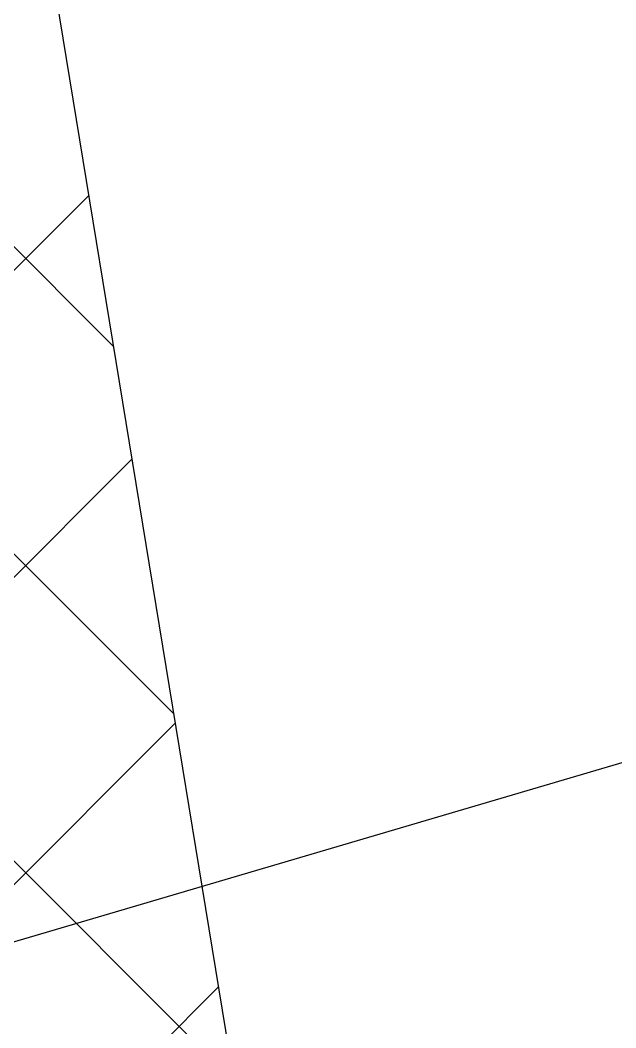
# Model space of a CAD drawing. Header units: metres. Extents: x 267365 to 277461, y 2088854 to 2108025.
# Drawn here: x 272918.6 to 272953.5, y 2094572.8 to 2094631.7 of the extents above; entities that cross this region are included whole.
import ezdxf

# ---------------------------------------------------------------- set-up
doc = ezdxf.new("R2010")
doc.units = ezdxf.units.M
doc.layers.add('PORT', color=5, linetype='Continuous')
doc.layers.add('village', color=3, linetype='Continuous')

msp = doc.modelspace()

# ---------------------------------------------------------------- linework, layer by layer
at = {"layer": 'PORT'}
msp.add_line((272798.648, 2095377.227), (272965.493, 2094360.393), dxfattribs=at)
at = {"layer": 'PORT', "linetype": 'Continuous'}
for p, q in [((272924.1, 2094612.663), (272775.398, 2094761.366)), ((272927.625, 2094591.177), (272778.633, 2094740.17)), ((272931.151, 2094569.691), (272781.867, 2094718.975)), ((272813.418, 2094512.253), (272922.652, 2094621.488)), ((272815.796, 2094496.671), (272925.184, 2094606.059)), ((272818.174, 2094481.089), (272927.715, 2094590.63)), ((272820.552, 2094465.506), (272930.247, 2094575.201))]:
    msp.add_line(p, q, dxfattribs=at)
at = {"layer": 'village', "color": 3}
msp.add_line((272960.917, 2094590.393), (272898.281, 2094571.93), dxfattribs=at)

doc.saveas('drawing.dxf')
